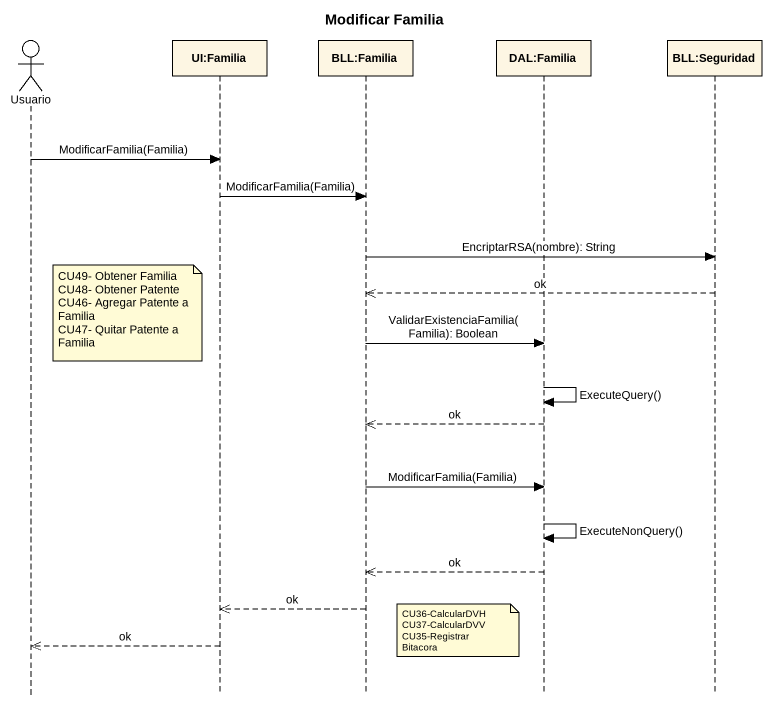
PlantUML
@startuml
title Modificar Familia
hide footbox
actor Usuario
participant "UI:Familia" as UI_Familia
participant "BLL:Familia" as BLL_Familia
participant "DAL:Familia" as DAL_Familia
participant "BLL:Seguridad" as BLL_Seguridad

Usuario -> UI_Familia : ModificarFamilia(Familia)
UI_Familia -> BLL_Familia : ModificarFamilia(Familia)
BLL_Familia -> BLL_Seguridad : EncriptarRSA(nombre): String
BLL_Seguridad -->> BLL_Familia : ok
note left of UI_Familia
  CU49- Obtener Familia
  CU48- Obtener Patente
  CU46- Agregar Patente a Familia
  CU47- Quitar Patente a Familia
end note
BLL_Familia -> DAL_Familia : ValidarExistenciaFamilia(Familia): Boolean
DAL_Familia -> DAL_Familia : ExecuteQuery()
DAL_Familia -->> BLL_Familia : ok
BLL_Familia -> DAL_Familia : ModificarFamilia(Familia)
DAL_Familia -> DAL_Familia : ExecuteNonQuery()
DAL_Familia -->> BLL_Familia : ok
BLL_Familia -->> UI_Familia : ok
note left of DAL_Familia
  CU36-CalcularDVH
  CU37-CalcularDVV
  CU35-Registrar Bitacora
end note
UI_Familia -->> Usuario : ok
@enduml
